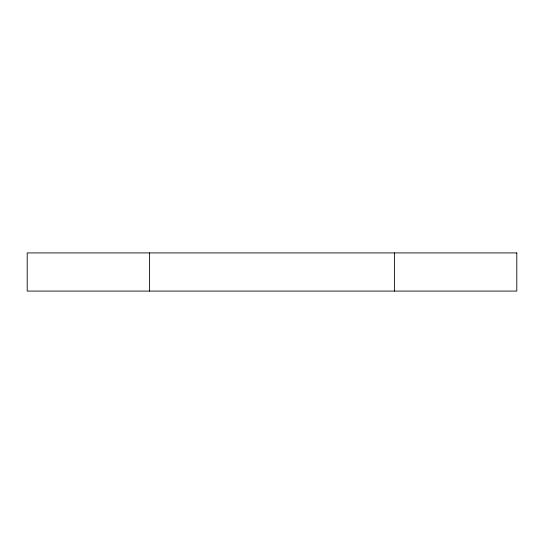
<?xml version="1.0" encoding="UTF-8"?>
<svg xmlns="http://www.w3.org/2000/svg" width="544" height="544" viewBox="0 0 544 544"><rect width="100%" height="100%" fill="white"/><g stroke="black" fill="none" stroke-linecap="round" stroke-linejoin="round"><path stroke-width="0.82" d="M394.4 252.919L394.4 291.081M149.6 252.919L149.6 291.081M516.8 252.919L27.2 252.919L27.2 291.081L516.8 291.081L516.8 252.919"/></g></svg>
